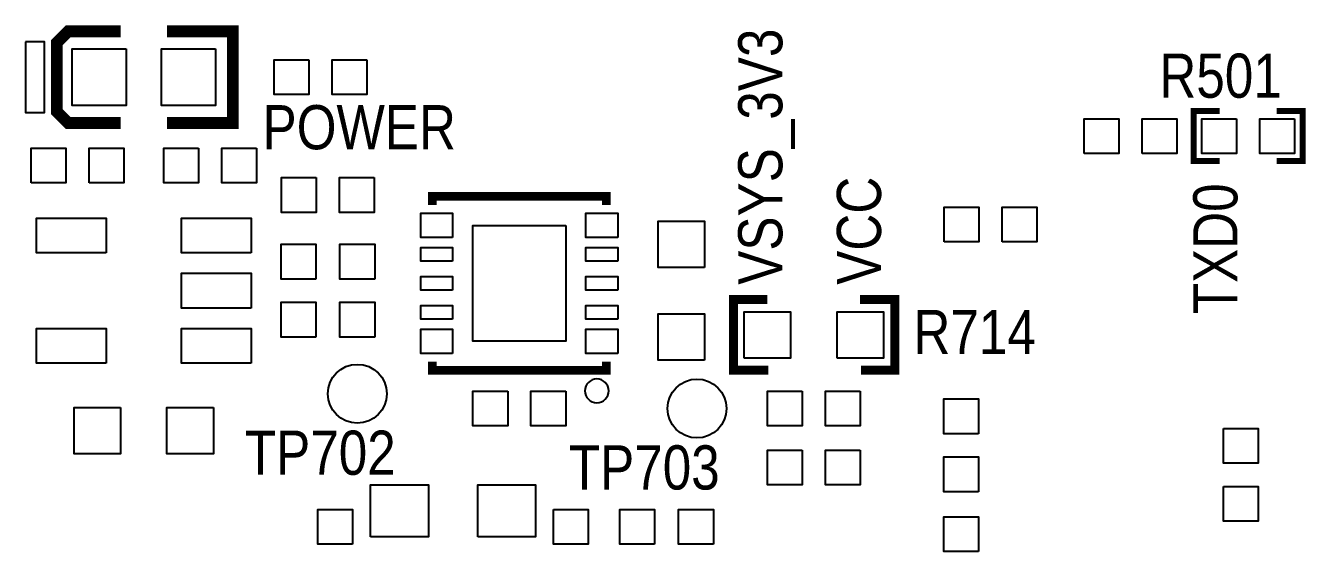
# Model space of a CAD drawing. Extents: x -34 to 106, y -22 to 53.
# Drawn here: x 19.41 to 41.35, y 24.97 to 34.04 of the extents above; entities that cross this region are included whole.
import ezdxf

# ---------------------------------------------------------------- set-up
doc = ezdxf.new("R2010")
doc.units = 0
doc.layers.add('BG_SILKTOP20240221', color=40, linetype='CONTINUOUS')
doc.layers.add('PIN_TOP', color=92, linetype='CONTINUOUS')

msp = doc.modelspace()

# ---------------------------------------------------------------- linework, layer by layer
at = {"layer": 'BG_SILKTOP20240221'}
for points, const_width in [([(21.046948, 33.93694), (20.139914, 33.93694), (19.946874, 33.7439), (19.946874, 32.5501), (20.139914, 32.35706), (21.046948, 32.35706)], 0.2032), ([(21.847048, 33.93694), (22.98192, 33.93694), (22.98192, 32.35706), (21.847048, 32.35706)], 0.2032), ([(40.005, 32.5628), (39.557198, 32.5628), (39.557198, 31.6992), (40.005, 31.6992)], 0.1016), ([(40.988996, 31.6992), (41.436798, 31.6992), (41.436798, 32.5628), (40.988996, 32.5628)], 0.1016), ([(26.423874, 30.94101), (26.423874, 31.091124), (29.424122, 31.091124), (29.424122, 30.94101)], 0.1524), ([(32.202628, 29.3116), (31.619698, 29.3116), (31.619698, 28.0924), (32.2199, 28.0924)], 0.1524), ([(33.818068, 28.0924), (34.400998, 28.0924), (34.400998, 29.3116), (33.800796, 29.3116)], 0.1524), ([(26.423874, 28.24099), (26.423874, 28.090876), (29.424122, 28.090876), (29.424122, 28.24099)], 0.1524)]:
    msp.add_lwpolyline(points, dxfattribs=dict(at, const_width=const_width))
msp.add_lwpolyline([(19.4056, 33.7566), (19.4056, 32.5374), (19.7358, 32.5374), (19.7358, 33.7566)], close=True, dxfattribs=at)
msp.add_lwpolyline([(29.465524, 27.7368, 1), (29.056076, 27.7368, 1)], format="xyb", close=True, dxfattribs=at)
at = {"layer": 'PIN_TOP'}
for points in [[(21.141817, 33.636966), (21.141817, 32.657034), (20.211923, 32.657034), (20.211923, 33.636966)], [(22.681819, 33.636966), (22.681819, 32.657034), (21.751925, 32.657034), (21.751925, 33.636966)], [(24.294846, 33.44672), (24.294846, 32.84728), (23.695406, 32.84728), (23.695406, 33.44672)], [(25.29459, 33.44672), (25.29459, 32.84728), (24.69515, 32.84728), (24.69515, 33.44672)], [(37.665406, 31.83128), (37.665406, 32.43072), (38.264846, 32.43072), (38.264846, 31.83128)], [(38.66515, 31.83128), (38.66515, 32.43072), (39.26459, 32.43072), (39.26459, 31.83128)], [(40.296846, 32.43072), (40.296846, 31.83128), (39.697406, 31.83128), (39.697406, 32.43072)], [(41.29659, 32.43072), (41.29659, 31.83128), (40.69715, 31.83128), (40.69715, 32.43072)], [(19.504406, 31.32328), (19.504406, 31.92272), (20.103846, 31.92272), (20.103846, 31.32328)], [(20.50415, 31.32328), (20.50415, 31.92272), (21.10359, 31.92272), (21.10359, 31.32328)], [(22.389846, 31.92272), (22.389846, 31.32328), (21.790406, 31.32328), (21.790406, 31.92272)], [(23.38959, 31.92272), (23.38959, 31.32328), (22.79015, 31.32328), (22.79015, 31.92272)], [(24.421846, 31.41472), (24.421846, 30.81528), (23.822406, 30.81528), (23.822406, 31.41472)], [(25.42159, 31.41472), (25.42159, 30.81528), (24.82215, 30.81528), (24.82215, 31.41472)], [(26.774013, 30.38094), (26.224103, 30.38094), (26.224103, 30.801056), (26.774013, 30.801056)], [(29.623893, 30.38094), (29.073983, 30.38094), (29.073983, 30.801056), (29.623893, 30.801056)], [(35.252406, 30.30728), (35.252406, 30.90672), (35.851846, 30.90672), (35.851846, 30.30728)], [(36.25215, 30.30728), (36.25215, 30.90672), (36.85159, 30.90672), (36.85159, 30.30728)], [(20.796504, 30.11424), (19.597624, 30.11424), (19.597624, 30.71368), (20.796504, 30.71368)], [(23.296372, 30.11424), (22.097492, 30.11424), (22.097492, 30.71368), (23.296372, 30.71368)], [(28.723971, 30.590998), (28.723971, 28.591002), (27.124025, 28.591002), (27.124025, 30.590998)], [(31.118048, 29.86405), (30.317948, 29.86405), (30.317948, 30.66415), (31.118048, 30.66415)], [(24.413718, 29.664152), (23.814278, 29.664152), (23.814278, 30.263592), (24.413718, 30.263592)], [(25.429718, 29.664152), (24.830278, 29.664152), (24.830278, 30.263592), (25.429718, 30.263592)], [(26.774013, 29.976064), (26.224103, 29.976064), (26.224103, 30.206188), (26.774013, 30.206188)], [(29.623893, 29.976064), (29.073983, 29.976064), (29.073983, 30.206188), (29.623893, 30.206188)], [(23.296372, 29.16428), (22.097492, 29.16428), (22.097492, 29.76372), (23.296372, 29.76372)], [(26.774013, 29.475938), (26.224103, 29.475938), (26.224103, 29.706062), (26.774013, 29.706062)], [(29.623893, 29.475938), (29.073983, 29.475938), (29.073983, 29.706062), (29.623893, 29.706062)], [(24.413718, 28.664408), (23.814278, 28.664408), (23.814278, 29.263848), (24.413718, 29.263848)], [(25.429718, 28.664408), (24.830278, 28.664408), (24.830278, 29.263848), (25.429718, 29.263848)], [(26.774013, 28.975812), (26.224103, 28.975812), (26.224103, 29.205936), (26.774013, 29.205936)], [(29.623893, 28.975812), (29.073983, 28.975812), (29.073983, 29.205936), (29.623893, 29.205936)], [(31.118048, 28.26385), (30.317948, 28.26385), (30.317948, 29.06395), (31.118048, 29.06395)], [(31.803848, 28.30195), (31.803848, 29.10205), (32.603948, 29.10205), (32.603948, 28.30195)], [(33.404048, 28.30195), (33.404048, 29.10205), (34.204148, 29.10205), (34.204148, 28.30195)], [(20.796504, 28.21432), (19.597624, 28.21432), (19.597624, 28.81376), (20.796504, 28.81376)], [(23.296372, 28.21432), (22.097492, 28.21432), (22.097492, 28.81376), (23.296372, 28.81376)], [(26.774013, 28.380944), (26.224103, 28.380944), (26.224103, 28.80106), (26.774013, 28.80106)], [(29.623893, 28.380944), (29.073983, 28.380944), (29.073983, 28.80106), (29.623893, 28.80106)], [(27.723846, 27.73172), (27.723846, 27.13228), (27.124406, 27.13228), (27.124406, 27.73172)], [(28.72359, 27.73172), (28.72359, 27.13228), (28.12415, 27.13228), (28.12415, 27.73172)], [(32.803846, 27.73172), (32.803846, 27.13228), (32.204406, 27.13228), (32.204406, 27.73172)], [(33.80359, 27.73172), (33.80359, 27.13228), (33.20415, 27.13228), (33.20415, 27.73172)], [(21.046948, 27.45105), (21.046948, 26.65095), (20.246848, 26.65095), (20.246848, 27.45105)], [(22.647148, 27.45105), (22.647148, 26.65095), (21.847048, 26.65095), (21.847048, 27.45105)], [(35.843718, 26.997152), (35.244278, 26.997152), (35.244278, 27.596592), (35.843718, 27.596592)], [(40.070278, 27.088592), (40.669718, 27.088592), (40.669718, 26.489152), (40.070278, 26.489152)], [(32.803846, 26.71572), (32.803846, 26.11628), (32.204406, 26.11628), (32.204406, 26.71572)], [(33.80359, 26.71572), (33.80359, 26.11628), (33.20415, 26.11628), (33.20415, 26.71572)], [(35.843718, 25.997408), (35.244278, 25.997408), (35.244278, 26.596848), (35.843718, 26.596848)], [(25.355804, 25.216866), (25.355804, 26.116788), (26.355802, 26.116788), (26.355802, 25.216866)], [(27.20594, 25.216866), (27.20594, 26.116788), (28.205938, 26.116788), (28.205938, 25.216866)], [(40.070278, 26.088848), (40.669718, 26.088848), (40.669718, 25.489408), (40.070278, 25.489408)], [(25.048718, 25.092152), (24.449278, 25.092152), (24.449278, 25.691592), (25.048718, 25.691592)], [(28.513278, 25.691592), (29.112718, 25.691592), (29.112718, 25.092152), (28.513278, 25.092152)], [(30.255718, 25.092152), (29.656278, 25.092152), (29.656278, 25.691592), (30.255718, 25.691592)], [(31.271718, 25.092152), (30.672278, 25.092152), (30.672278, 25.691592), (31.271718, 25.691592)], [(35.843718, 24.965152), (35.244278, 24.965152), (35.244278, 25.564592), (35.843718, 25.564592)]]:
    msp.add_lwpolyline(points, close=True, dxfattribs=at)
for centre in [(25.129998, 27.686), (30.988, 27.432)]:
    msp.add_circle(centre, 0.508, dxfattribs=at)

# ---------------------------------------------------------------- texts
at = {"layer": 'BG_SILKTOP20240221', "width": 0.866667}
for s, p in [('VSYS_3V3', (32.4612, 29.5656)), ('VCC', (34.163, 29.5656)), ('TXD0', (40.3098, 29.0576))]:
    msp.add_text(s, height=0.762, rotation=90, dxfattribs=at).set_placement(p)
for s, p in [('R501', (38.9636, 32.7914)), ('POWER', (23.495, 31.9024)), ('R714', (34.7218, 28.3718)), ('TP702', (23.1902, 26.289)), ('TP703', (28.7782, 26.035))]:
    msp.add_text(s, height=0.762, dxfattribs=at).set_placement(p)

doc.saveas('drawing.dxf')
